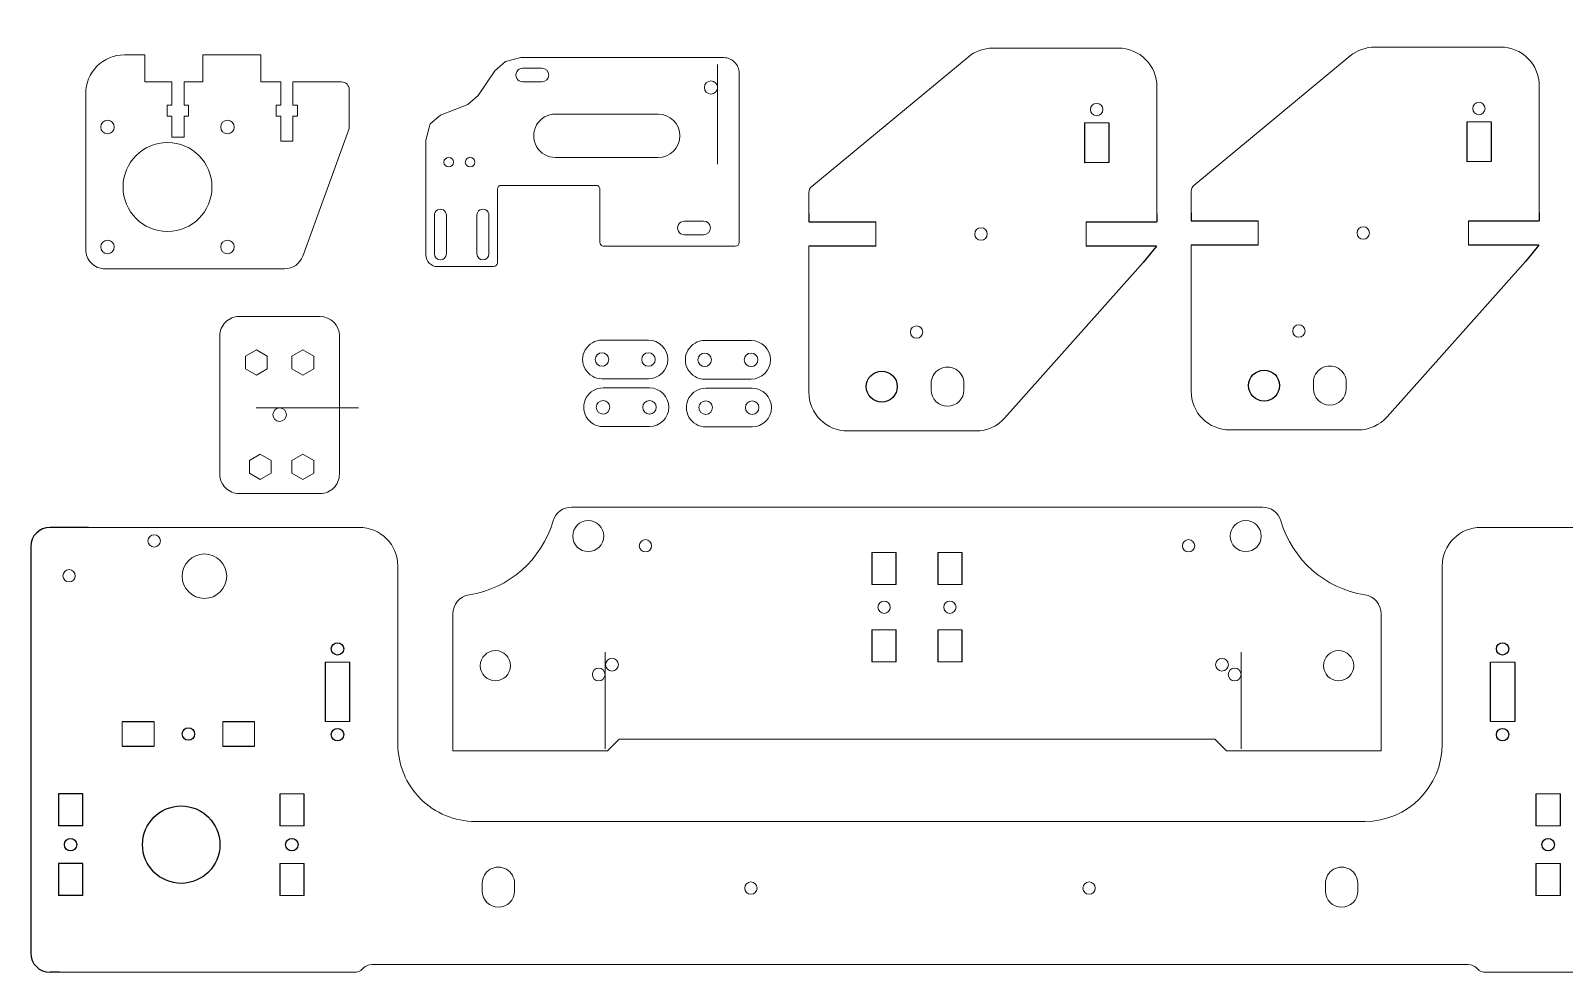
# Model space of a CAD drawing. Header units: millimetres. Extents: x 64 to 672, y 44 to 468.
# Drawn here: x 64.1 to 460.6, y 44.3 to 287.7 of the extents above; entities that cross this region are included whole.
import ezdxf

# ---------------------------------------------------------------- set-up
doc = ezdxf.new("R2010")
doc.units = ezdxf.units.MM
doc.header["$MEASUREMENT"] = 0
doc.layers.add('2nd cuts', color=7, linetype='Continuous')

msp = doc.modelspace()

# ---------------------------------------------------------------- linework, layer by layer
for p, q in [((336.51, 263.83), (336.51, 253.59)), ((342.81, 263.83), (342.81, 253.6)), ((435.34, 264.1), (435.34, 253.86)), ((441.64, 264.1), (441.64, 253.87)), ((435.34, 253.86), (435.49, 253.86)), ((441.64, 253.87), (441.49, 253.86)), ((336.51, 253.59), (336.66, 253.59)), ((342.81, 253.6), (342.66, 253.59)), ((265.26, 240.34), (265.26, 238.25)), ((265.26, 238.25), (282.56, 238.25)), ((336.96, 238.25), (355.26, 238.25)), ((355.26, 240.34), (355.26, 238.25)), ((364.09, 240.61), (364.09, 238.52)), ((364.09, 238.52), (381.39, 238.52)), ((435.79, 238.52), (454.09, 238.52)), ((454.09, 240.61), (454.09, 238.52)), ((282.56, 231.95), (265.26, 231.95)), ((355.14, 231.95), (336.96, 231.95)), ((355.14, 231.95), (351.66, 227.76)), ((381.39, 232.22), (364.09, 232.22)), ((453.97, 232.22), (435.79, 232.22)), ((453.97, 232.22), (450.49, 228.03)), ((281.56, 152.77), (281.56, 144.53)), ((287.86, 144.53), (287.86, 152.77)), ((298.56, 152.77), (298.56, 144.53)), ((304.86, 144.53), (304.86, 152.77)), ((281.56, 132.77), (281.56, 124.53)), ((287.86, 124.53), (287.86, 132.77)), ((298.56, 132.77), (298.56, 124.53)), ((304.86, 124.53), (304.86, 132.77)), ((441.44, 109.13), (441.44, 124.43)), ((447.74, 124.43), (447.74, 109.13)), ((453.24, 90.4), (453.24, 82.16)), ((459.54, 82.16), (459.54, 90.4)), ((453.24, 72.4), (453.24, 64.16)), ((459.54, 64.16), (459.54, 72.4))]:
    msp.add_line(p, q)
for centre, radius in [((284.11, 195.66), 4), ((382.94, 195.93), 4), ((444.59, 127.86), 1.6), ((444.59, 105.71), 1.6), ((456.39, 77.28), 1.6)]:
    msp.add_circle(centre, radius)
at = {"layer": '2nd cuts'}
for p, q in [((78.99, 159.28), (69.07, 159.28)), ((64.07, 154.28), (64.07, 49.28)), ((140.24, 124.43), (140.24, 109.13)), ((146.54, 109.13), (146.54, 124.43)), ((95.96, 109.03), (87.72, 109.03)), ((121.96, 109.03), (113.72, 109.03)), ((87.72, 102.73), (95.96, 102.73)), ((113.72, 102.73), (121.96, 102.73)), ((71.22, 90.4), (71.22, 82.16)), ((77.52, 90.4), (71.22, 90.4)), ((77.52, 82.16), (77.52, 90.4)), ((128.44, 90.4), (128.44, 82.16)), ((134.74, 82.16), (134.74, 90.4)), ((77.52, 82.16), (71.22, 82.16)), ((77.52, 72.4), (71.22, 72.4)), ((71.22, 72.4), (71.22, 64.16)), ((77.52, 64.16), (77.52, 72.4)), ((128.44, 72.4), (128.44, 64.16)), ((134.74, 64.16), (134.74, 72.4)), ((77.52, 64.16), (71.22, 64.16)), ((71.49, 44.28), (69.07, 44.28))]:
    msp.add_line(p, q, dxfattribs=at)
for centre, radius in [((143.39, 127.86), 1.6), ((104.84, 105.88), 1.6), ((143.39, 105.71), 1.6), ((102.98, 77.28), 10), ((74.37, 77.28), 1.6), ((131.59, 77.28), 1.6)]:
    msp.add_circle(centre, radius, dxfattribs=at)
for centre, start, end in [((69.07, 154.28), 90, 180), ((69.07, 49.28), 180, 270)]:
    msp.add_arc(centre, 5, start, end, dxfattribs=at)
at = {"layer": '2nd cuts', "lineweight": 9}
for points, knots in [([(241.65, 272.97), (241.65, 273.91), (240.88, 274.67), (239.95, 274.67), (239.95, 274.67), (239.01, 274.67), (238.25, 273.91), (238.25, 272.97), (238.25, 272.97), (238.25, 272.03), (239.01, 271.27), (239.95, 271.27), (239.95, 271.27), (240.88, 271.27), (241.65, 272.03), (241.65, 272.97), (241.65, 301.13), (241.65, 216.64), (241.65, 272.97)], [0, 0, 0, 0, 0.2, 0.2, 0.2, 0.2, 0.4, 0.4, 0.4, 0.4, 0.6, 0.6, 0.6, 0.6, 1, 1, 1, 1.0001, 1.0001, 1.0001, 1.0001]), ([(355.26, 273.16), (355.26, 275.81), (354.21, 278.35), (352.33, 280.23), (352.33, 280.23), (350.46, 282.1), (347.92, 283.16), (345.26, 283.16)], [0, 0, 0, 0, 0.333333, 0.333333, 0.333333, 0.333333, 1, 1, 1, 1]), ([(454.09, 273.43), (454.09, 276.08), (453.04, 278.62), (451.16, 280.5), (451.16, 280.5), (449.29, 282.37), (446.74, 283.43), (444.09, 283.43)], [0, 0, 0, 0, 0.333333, 0.333333, 0.333333, 0.333333, 1, 1, 1, 1]), ([(88.29, 281.41), (85.63, 281.41), (83.09, 280.36), (81.21, 278.48), (81.21, 278.48), (79.34, 276.6), (78.29, 274.06), (78.29, 271.41)], [0, 0, 0, 0, 0.333333, 0.333333, 0.333333, 0.333333, 1, 1, 1, 1]), ([(191.25, 277.94), (190.62, 277.94), (190.05, 277.61), (189.73, 277.06), (189.73, 277.06), (189.42, 276.52), (189.42, 275.86), (189.73, 275.31), (189.73, 275.31), (190.05, 274.77), (190.62, 274.44), (191.25, 274.44)], [0, 0, 0, 0, 0.25, 0.25, 0.25, 0.25, 0.5, 0.5, 0.5, 0.5, 1, 1, 1, 1]), ([(196.25, 274.44), (197.22, 274.44), (198, 275.22), (198, 276.19), (198, 276.19), (198, 277.16), (197.22, 277.94), (196.25, 277.94)], [0, 0, 0, 0, 0.333333, 0.333333, 0.333333, 0.333333, 1, 1, 1, 1]), ([(247.24, 276.69), (247.24, 277.75), (246.81, 278.77), (246.06, 279.52), (246.06, 279.52), (245.31, 280.27), (244.3, 280.69), (243.24, 280.69)], [0, 0, 0, 0, 0.333333, 0.333333, 0.333333, 0.333333, 1, 1, 1, 1]), ([(146.44, 272.41), (146.44, 272.94), (146.23, 273.45), (145.85, 273.82), (145.85, 273.82), (145.48, 274.2), (144.97, 274.41), (144.44, 274.41)], [0, 0, 0, 0, 0.333333, 0.333333, 0.333333, 0.333333, 1, 1, 1, 1]), ([(199.74, 266.11), (197.74, 266.11), (195.88, 265.04), (194.88, 263.3), (194.88, 263.3), (193.88, 261.57), (193.88, 259.43), (194.88, 257.69), (194.88, 257.69), (195.88, 255.95), (197.74, 254.88), (199.74, 254.88)], [0, 0, 0, 0, 0.25, 0.25, 0.25, 0.25, 0.5, 0.5, 0.5, 0.5, 1, 1, 1, 1]), ([(226.27, 254.88), (229.37, 254.88), (231.89, 257.4), (231.89, 260.5), (231.89, 260.5), (231.89, 263.6), (229.37, 266.11), (226.27, 266.11)], [0, 0, 0, 0, 0.333333, 0.333333, 0.333333, 0.333333, 1, 1, 1, 1]), ([(341.26, 267.28), (341.26, 268.16), (340.55, 268.88), (339.66, 268.88), (339.66, 268.88), (338.78, 268.88), (338.06, 268.16), (338.06, 267.28), (338.06, 267.28), (338.06, 266.4), (338.78, 265.68), (339.66, 265.68), (339.66, 265.68), (340.55, 265.68), (341.26, 266.4), (341.26, 267.28)], [0, 0, 0, 0, 0.2, 0.2, 0.2, 0.2, 0.4, 0.4, 0.4, 0.4, 0.6, 0.6, 0.6, 0.6, 1, 1, 1, 1]), ([(440.09, 267.55), (440.09, 268.44), (439.37, 269.15), (438.49, 269.15), (438.49, 269.15), (437.61, 269.15), (436.89, 268.44), (436.89, 267.55), (436.89, 267.55), (436.89, 266.67), (437.61, 265.95), (438.49, 265.95), (438.49, 265.95), (439.37, 265.95), (440.09, 266.67), (440.09, 267.55)], [0, 0, 0, 0, 0.2, 0.2, 0.2, 0.2, 0.4, 0.4, 0.4, 0.4, 0.6, 0.6, 0.6, 0.6, 1, 1, 1, 1]), ([(83.94, 264.51), (82.97, 264.51), (82.19, 263.73), (82.19, 262.76), (82.19, 262.76), (82.19, 261.79), (82.97, 261.01), (83.94, 261.01), (83.94, 261.01), (84.9, 261.01), (85.69, 261.79), (85.69, 262.76), (85.69, 262.76), (85.69, 263.73), (84.9, 264.51), (83.94, 264.51)], [0, 0, 0, 0, 0.2, 0.2, 0.2, 0.2, 0.4, 0.4, 0.4, 0.4, 0.6, 0.6, 0.6, 0.6, 1, 1, 1, 1]), ([(114.94, 264.51), (113.97, 264.51), (113.19, 263.73), (113.19, 262.76), (113.19, 262.76), (113.19, 261.79), (113.97, 261.01), (114.94, 261.01), (114.94, 261.01), (115.9, 261.01), (116.69, 261.79), (116.69, 262.76), (116.69, 262.76), (116.69, 263.73), (115.9, 264.51), (114.94, 264.51)], [0, 0, 0, 0, 0.2, 0.2, 0.2, 0.2, 0.4, 0.4, 0.4, 0.4, 0.6, 0.6, 0.6, 0.6, 1, 1, 1, 1]), ([(99.44, 258.76), (93.08, 258.76), (87.94, 253.61), (87.94, 247.26), (87.94, 247.26), (87.94, 240.91), (93.08, 235.76), (99.44, 235.76), (99.44, 235.76), (105.79, 235.76), (110.94, 240.91), (110.94, 247.26), (110.94, 247.26), (110.94, 253.61), (105.79, 258.76), (99.44, 258.76)], [0, 0, 0, 0, 0.2, 0.2, 0.2, 0.2, 0.4, 0.4, 0.4, 0.4, 0.6, 0.6, 0.6, 0.6, 1, 1, 1, 1]), ([(173.41, 253.69), (173.41, 254.38), (172.85, 254.94), (172.16, 254.94), (172.16, 254.94), (171.47, 254.94), (170.91, 254.38), (170.91, 253.69), (170.91, 253.69), (170.91, 253), (171.47, 252.44), (172.16, 252.44), (172.16, 252.44), (172.85, 252.44), (173.41, 253), (173.41, 253.69)], [0, 0, 0, 0, 0.2, 0.2, 0.2, 0.2, 0.4, 0.4, 0.4, 0.4, 0.6, 0.6, 0.6, 0.6, 1, 1, 1, 1]), ([(178.94, 253.69), (178.94, 254.38), (178.38, 254.94), (177.69, 254.94), (177.69, 254.94), (177, 254.94), (176.44, 254.38), (176.44, 253.69), (176.44, 253.69), (176.44, 253), (177, 252.44), (177.69, 252.44), (177.69, 252.44), (178.38, 252.44), (178.94, 253), (178.94, 253.69)], [0, 0, 0, 0, 0.2, 0.2, 0.2, 0.2, 0.4, 0.4, 0.4, 0.4, 0.6, 0.6, 0.6, 0.6, 1, 1, 1, 1]), ([(185.74, 247.69), (185.47, 247.69), (185.22, 247.58), (185.03, 247.4), (185.03, 247.4), (184.84, 247.21), (184.74, 246.95), (184.74, 246.69)], [0, 0, 0, 0, 0.333333, 0.333333, 0.333333, 0.333333, 1, 1, 1, 1]), ([(211.24, 246.69), (211.24, 246.95), (211.13, 247.21), (210.94, 247.4), (210.94, 247.4), (210.75, 247.58), (210.5, 247.69), (210.24, 247.69)], [0, 0, 0, 0, 0.333333, 0.333333, 0.333333, 0.333333, 1, 1, 1, 1]), ([(171.54, 239.98), (171.54, 240.53), (171.24, 241.04), (170.76, 241.32), (170.76, 241.32), (170.28, 241.6), (169.69, 241.6), (169.21, 241.32), (169.21, 241.32), (168.73, 241.04), (168.44, 240.53), (168.44, 239.98)], [0, 0, 0, 0, 0.25, 0.25, 0.25, 0.25, 0.5, 0.5, 0.5, 0.5, 1, 1, 1, 1]), ([(182.54, 239.98), (182.54, 240.53), (182.24, 241.04), (181.76, 241.32), (181.76, 241.32), (181.28, 241.6), (180.69, 241.6), (180.21, 241.32), (180.21, 241.32), (179.73, 241.04), (179.44, 240.53), (179.44, 239.98)], [0, 0, 0, 0, 0.25, 0.25, 0.25, 0.25, 0.5, 0.5, 0.5, 0.5, 1, 1, 1, 1]), ([(233.04, 238.44), (232.41, 238.44), (231.83, 238.11), (231.52, 237.56), (231.52, 237.56), (231.21, 237.02), (231.21, 236.36), (231.52, 235.81), (231.52, 235.81), (231.83, 235.27), (232.41, 234.94), (233.04, 234.94)], [0, 0, 0, 0, 0.25, 0.25, 0.25, 0.25, 0.5, 0.5, 0.5, 0.5, 1, 1, 1, 1]), ([(238.04, 234.94), (239, 234.94), (239.79, 235.72), (239.79, 236.69), (239.79, 236.69), (239.79, 237.66), (239, 238.44), (238.04, 238.44)], [0, 0, 0, 0, 0.333333, 0.333333, 0.333333, 0.333333, 1, 1, 1, 1]), ([(311.36, 235.11), (311.36, 235.99), (310.65, 236.71), (309.76, 236.71), (309.76, 236.71), (308.88, 236.71), (308.16, 235.99), (308.16, 235.11), (308.16, 235.11), (308.16, 234.22), (308.88, 233.51), (309.76, 233.51), (309.76, 233.51), (310.65, 233.51), (311.36, 234.22), (311.36, 235.11)], [0, 0, 0, 0, 0.2, 0.2, 0.2, 0.2, 0.4, 0.4, 0.4, 0.4, 0.6, 0.6, 0.6, 0.6, 1, 1, 1, 1]), ([(410.19, 235.38), (410.19, 236.26), (409.47, 236.98), (408.59, 236.98), (408.59, 236.98), (407.71, 236.98), (406.99, 236.26), (406.99, 235.38), (406.99, 235.38), (406.99, 234.49), (407.71, 233.78), (408.59, 233.78), (408.59, 233.78), (409.47, 233.78), (410.19, 234.49), (410.19, 235.38)], [0, 0, 0, 0, 0.2, 0.2, 0.2, 0.2, 0.4, 0.4, 0.4, 0.4, 0.6, 0.6, 0.6, 0.6, 1, 1, 1, 1]), ([(78.29, 231.11), (78.29, 229.78), (78.81, 228.51), (79.75, 227.57), (79.75, 227.57), (80.69, 226.64), (81.96, 226.11), (83.29, 226.11)], [0, 0, 0, 0, 0.333333, 0.333333, 0.333333, 0.333333, 1, 1, 1, 1]), ([(83.94, 233.51), (82.97, 233.51), (82.19, 232.73), (82.19, 231.76), (82.19, 231.76), (82.19, 230.79), (82.97, 230.01), (83.94, 230.01), (83.94, 230.01), (84.9, 230.01), (85.69, 230.79), (85.69, 231.76), (85.69, 231.76), (85.69, 232.73), (84.9, 233.51), (83.94, 233.51)], [0, 0, 0, 0, 0.2, 0.2, 0.2, 0.2, 0.4, 0.4, 0.4, 0.4, 0.6, 0.6, 0.6, 0.6, 1, 1, 1, 1]), ([(114.94, 233.51), (113.97, 233.51), (113.19, 232.73), (113.19, 231.76), (113.19, 231.76), (113.19, 230.79), (113.97, 230.01), (114.94, 230.01), (114.94, 230.01), (115.9, 230.01), (116.69, 230.79), (116.69, 231.76), (116.69, 231.76), (116.69, 232.73), (115.9, 233.51), (114.94, 233.51)], [0, 0, 0, 0, 0.2, 0.2, 0.2, 0.2, 0.4, 0.4, 0.4, 0.4, 0.6, 0.6, 0.6, 0.6, 1, 1, 1, 1]), ([(168.44, 229.98), (168.44, 229.12), (169.13, 228.43), (169.99, 228.43), (169.99, 228.43), (170.84, 228.43), (171.54, 229.12), (171.54, 229.98)], [0, 0, 0, 0, 0.333333, 0.333333, 0.333333, 0.333333, 1, 1, 1, 1]), ([(179.44, 229.98), (179.44, 229.12), (180.13, 228.43), (180.99, 228.43), (180.99, 228.43), (181.84, 228.43), (182.54, 229.12), (182.54, 229.98)], [0, 0, 0, 0, 0.333333, 0.333333, 0.333333, 0.333333, 1, 1, 1, 1]), ([(211.24, 232.94), (211.24, 232.67), (211.34, 232.42), (211.53, 232.23), (211.53, 232.23), (211.72, 232.04), (211.97, 231.94), (212.24, 231.94)], [0, 0, 0, 0, 0.333333, 0.333333, 0.333333, 0.333333, 1, 1, 1, 1]), ([(166.24, 229.69), (166.24, 228.89), (166.55, 228.13), (167.11, 227.57), (167.11, 227.57), (167.68, 227), (168.44, 226.69), (169.24, 226.69)], [0, 0, 0, 0, 0.333333, 0.333333, 0.333333, 0.333333, 1, 1, 1, 1]), ([(117.96, 213.79), (116.63, 213.79), (115.36, 213.26), (114.42, 212.32), (114.42, 212.32), (113.48, 211.39), (112.96, 210.12), (112.96, 208.79)], [0, 0, 0, 0, 0.333333, 0.333333, 0.333333, 0.333333, 1, 1, 1, 1]), ([(294.71, 209.77), (294.71, 210.66), (294, 211.37), (293.11, 211.37), (293.11, 211.37), (292.23, 211.37), (291.51, 210.66), (291.51, 209.77), (291.51, 209.77), (291.51, 208.89), (292.23, 208.17), (293.11, 208.17), (293.11, 208.17), (294, 208.17), (294.71, 208.89), (294.71, 209.77)], [0, 0, 0, 0, 0.2, 0.2, 0.2, 0.2, 0.4, 0.4, 0.4, 0.4, 0.6, 0.6, 0.6, 0.6, 1, 1, 1, 1]), ([(393.54, 210.04), (393.54, 210.93), (392.82, 211.64), (391.94, 211.64), (391.94, 211.64), (391.06, 211.64), (390.34, 210.93), (390.34, 210.04), (390.34, 210.04), (390.34, 209.16), (391.06, 208.44), (391.94, 208.44), (391.94, 208.44), (392.82, 208.44), (393.54, 209.16), (393.54, 210.04)], [0, 0, 0, 0, 0.2, 0.2, 0.2, 0.2, 0.4, 0.4, 0.4, 0.4, 0.6, 0.6, 0.6, 0.6, 1, 1, 1, 1]), ([(211.78, 207.68), (209.99, 207.68), (208.34, 206.73), (207.45, 205.18), (207.45, 205.18), (206.55, 203.63), (206.55, 201.73), (207.45, 200.18), (207.45, 200.18), (208.34, 198.63), (209.99, 197.68), (211.78, 197.68)], [0, 0, 0, 0, 0.25, 0.25, 0.25, 0.25, 0.5, 0.5, 0.5, 0.5, 1, 1, 1, 1]), ([(223.78, 197.68), (226.54, 197.68), (228.78, 199.92), (228.78, 202.68), (228.78, 202.68), (228.78, 205.44), (226.54, 207.68), (223.78, 207.68)], [0, 0, 0, 0, 0.333333, 0.333333, 0.333333, 0.333333, 1, 1, 1, 1]), ([(238.32, 207.59), (236.54, 207.59), (234.89, 206.64), (233.99, 205.09), (233.99, 205.09), (233.1, 203.55), (233.1, 201.64), (233.99, 200.09), (233.99, 200.09), (234.89, 198.55), (236.54, 197.59), (238.32, 197.59)], [0, 0, 0, 0, 0.25, 0.25, 0.25, 0.25, 0.5, 0.5, 0.5, 0.5, 1, 1, 1, 1]), ([(250.32, 197.59), (253.09, 197.59), (255.32, 199.83), (255.32, 202.59), (255.32, 202.59), (255.32, 205.35), (253.09, 207.59), (250.32, 207.59)], [0, 0, 0, 0, 0.333333, 0.333333, 0.333333, 0.333333, 1, 1, 1, 1]), ([(213.53, 202.68), (213.53, 203.65), (212.74, 204.43), (211.78, 204.43), (211.78, 204.43), (210.81, 204.43), (210.03, 203.65), (210.03, 202.68), (210.03, 202.68), (210.03, 201.72), (210.81, 200.93), (211.78, 200.93), (211.78, 200.93), (212.74, 200.93), (213.53, 201.72), (213.53, 202.68)], [0, 0, 0, 0, 0.2, 0.2, 0.2, 0.2, 0.4, 0.4, 0.4, 0.4, 0.6, 0.6, 0.6, 0.6, 1, 1, 1, 1]), ([(225.53, 202.68), (225.53, 203.65), (224.74, 204.43), (223.78, 204.43), (223.78, 204.43), (222.81, 204.43), (222.03, 203.65), (222.03, 202.68), (222.03, 202.68), (222.03, 201.72), (222.81, 200.93), (223.78, 200.93), (223.78, 200.93), (224.74, 200.93), (225.53, 201.72), (225.53, 202.68)], [0, 0, 0, 0, 0.2, 0.2, 0.2, 0.2, 0.4, 0.4, 0.4, 0.4, 0.6, 0.6, 0.6, 0.6, 1, 1, 1, 1]), ([(240.07, 202.59), (240.07, 203.56), (239.29, 204.34), (238.32, 204.34), (238.32, 204.34), (237.36, 204.34), (236.57, 203.56), (236.57, 202.59), (236.57, 202.59), (236.57, 201.63), (237.36, 200.84), (238.32, 200.84), (238.32, 200.84), (239.29, 200.84), (240.07, 201.63), (240.07, 202.59)], [0, 0, 0, 0, 0.2, 0.2, 0.2, 0.2, 0.4, 0.4, 0.4, 0.4, 0.6, 0.6, 0.6, 0.6, 1, 1, 1, 1]), ([(252.07, 202.59), (252.07, 203.56), (251.29, 204.34), (250.32, 204.34), (250.32, 204.34), (249.36, 204.34), (248.57, 203.56), (248.57, 202.59), (248.57, 202.59), (248.57, 201.63), (249.36, 200.84), (250.32, 200.84), (250.32, 200.84), (251.29, 200.84), (252.07, 201.63), (252.07, 202.59)], [0, 0, 0, 0, 0.2, 0.2, 0.2, 0.2, 0.4, 0.4, 0.4, 0.4, 0.6, 0.6, 0.6, 0.6, 1, 1, 1, 1]), ([(305.36, 196.46), (305.36, 197.97), (304.55, 199.38), (303.24, 200.14), (303.24, 200.14), (301.92, 200.9), (300.3, 200.9), (298.99, 200.14), (298.99, 200.14), (297.67, 199.38), (296.86, 197.97), (296.86, 196.46)], [0, 0, 0, 0, 0.25, 0.25, 0.25, 0.25, 0.5, 0.5, 0.5, 0.5, 1, 1, 1, 1]), ([(404.19, 196.73), (404.19, 198.25), (403.38, 199.65), (402.07, 200.41), (402.07, 200.41), (400.75, 201.17), (399.13, 201.17), (397.82, 200.41), (397.82, 200.41), (396.5, 199.65), (395.69, 198.25), (395.69, 196.73)], [0, 0, 0, 0, 0.25, 0.25, 0.25, 0.25, 0.5, 0.5, 0.5, 0.5, 1, 1, 1, 1]), ([(212.04, 195.33), (210.26, 195.33), (208.61, 194.38), (207.71, 192.83), (207.71, 192.83), (206.82, 191.29), (206.82, 189.38), (207.71, 187.83), (207.71, 187.83), (208.61, 186.29), (210.26, 185.33), (212.04, 185.33)], [0, 0, 0, 0, 0.25, 0.25, 0.25, 0.25, 0.5, 0.5, 0.5, 0.5, 1, 1, 1, 1]), ([(224.04, 185.33), (226.8, 185.33), (229.04, 187.57), (229.04, 190.33), (229.04, 190.33), (229.04, 193.1), (226.8, 195.33), (224.04, 195.33)], [0, 0, 0, 0, 0.333333, 0.333333, 0.333333, 0.333333, 1, 1, 1, 1]), ([(238.59, 195.25), (236.8, 195.25), (235.15, 194.29), (234.26, 192.75), (234.26, 192.75), (233.37, 191.2), (233.37, 189.29), (234.26, 187.75), (234.26, 187.75), (235.15, 186.2), (236.8, 185.25), (238.59, 185.25)], [0, 0, 0, 0, 0.25, 0.25, 0.25, 0.25, 0.5, 0.5, 0.5, 0.5, 1, 1, 1, 1]), ([(250.59, 185.25), (253.35, 185.25), (255.59, 187.48), (255.59, 190.25), (255.59, 190.25), (255.59, 193.01), (253.35, 195.25), (250.59, 195.25)], [0, 0, 0, 0, 0.333333, 0.333333, 0.333333, 0.333333, 1, 1, 1, 1]), ([(296.86, 194.86), (296.86, 192.51), (298.77, 190.61), (301.11, 190.61), (301.11, 190.61), (303.46, 190.61), (305.36, 192.51), (305.36, 194.86)], [0, 0, 0, 0, 0.333333, 0.333333, 0.333333, 0.333333, 1, 1, 1, 1]), ([(364.09, 194.48), (364.09, 191.82), (365.14, 189.28), (367.02, 187.41), (367.02, 187.41), (368.9, 185.53), (371.44, 184.48), (374.09, 184.48)], [0, 0, 0, 0, 0.333333, 0.333333, 0.333333, 0.333333, 1, 1, 1, 1]), ([(395.69, 195.13), (395.69, 192.78), (397.59, 190.88), (399.94, 190.88), (399.94, 190.88), (402.29, 190.88), (404.19, 192.78), (404.19, 195.13)], [0, 0, 0, 0, 0.333333, 0.333333, 0.333333, 0.333333, 1, 1, 1, 1]), ([(213.79, 190.33), (213.79, 191.3), (213.01, 192.08), (212.04, 192.08), (212.04, 192.08), (211.08, 192.08), (210.29, 191.3), (210.29, 190.33), (210.29, 190.33), (210.29, 189.37), (211.08, 188.58), (212.04, 188.58), (212.04, 188.58), (213.01, 188.58), (213.79, 189.37), (213.79, 190.33)], [0, 0, 0, 0, 0.2, 0.2, 0.2, 0.2, 0.4, 0.4, 0.4, 0.4, 0.6, 0.6, 0.6, 0.6, 1, 1, 1, 1]), ([(225.79, 190.33), (225.79, 191.3), (225.01, 192.08), (224.04, 192.08), (224.04, 192.08), (223.08, 192.08), (222.29, 191.3), (222.29, 190.33), (222.29, 190.33), (222.29, 189.37), (223.08, 188.58), (224.04, 188.58), (224.04, 188.58), (225.01, 188.58), (225.79, 189.37), (225.79, 190.33)], [0, 0, 0, 0, 0.2, 0.2, 0.2, 0.2, 0.4, 0.4, 0.4, 0.4, 0.6, 0.6, 0.6, 0.6, 1, 1, 1, 1]), ([(240.34, 190.25), (240.34, 191.21), (239.56, 192), (238.59, 192), (238.59, 192), (237.62, 192), (236.84, 191.21), (236.84, 190.25), (236.84, 190.25), (236.84, 189.28), (237.62, 188.5), (238.59, 188.5), (238.59, 188.5), (239.56, 188.5), (240.34, 189.28), (240.34, 190.25)], [0, 0, 0, 0, 0.2, 0.2, 0.2, 0.2, 0.4, 0.4, 0.4, 0.4, 0.6, 0.6, 0.6, 0.6, 1, 1, 1, 1]), ([(252.34, 190.25), (252.34, 191.21), (251.56, 192), (250.59, 192), (250.59, 192), (249.62, 192), (248.84, 191.21), (248.84, 190.25), (248.84, 190.25), (248.84, 189.28), (249.62, 188.5), (250.59, 188.5), (250.59, 188.5), (251.56, 188.5), (252.34, 189.28), (252.34, 190.25)], [0, 0, 0, 0, 0.2, 0.2, 0.2, 0.2, 0.4, 0.4, 0.4, 0.4, 0.6, 0.6, 0.6, 0.6, 1, 1, 1, 1]), ([(265.26, 194.21), (265.26, 191.55), (266.32, 189.01), (268.19, 187.13), (268.19, 187.13), (270.07, 185.26), (272.61, 184.21), (275.26, 184.21)], [0, 0, 0, 0, 0.333333, 0.333333, 0.333333, 0.333333, 1, 1, 1, 1]), ([(128.42, 190.16), (127.46, 190.16), (126.67, 189.37), (126.67, 188.41), (126.67, 188.41), (126.67, 187.44), (127.46, 186.66), (128.42, 186.66), (128.42, 186.66), (129.39, 186.66), (130.17, 187.44), (130.17, 188.41), (130.17, 188.41), (130.17, 189.37), (129.39, 190.16), (128.42, 190.16), (99.43, 190.16), (186.41, 190.16), (128.42, 190.16)], [0, 0, 0, 0, 0.2, 0.2, 0.2, 0.2, 0.4, 0.4, 0.4, 0.4, 0.6, 0.6, 0.6, 0.6, 1, 1, 1, 1.0001, 1.0001, 1.0001, 1.0001]), ([(112.96, 173.02), (112.96, 171.7), (113.48, 170.42), (114.42, 169.49), (114.42, 169.49), (115.36, 168.55), (116.63, 168.02), (117.96, 168.02)], [0, 0, 0, 0, 0.333333, 0.333333, 0.333333, 0.333333, 1, 1, 1, 1]), ([(138.89, 168.02), (140.22, 168.02), (141.49, 168.55), (142.43, 169.49), (142.43, 169.49), (143.36, 170.42), (143.89, 171.7), (143.89, 173.02)], [0, 0, 0, 0, 0.333333, 0.333333, 0.333333, 0.333333, 1, 1, 1, 1]), ([(158.99, 149.28), (158.99, 151.93), (157.94, 154.48), (156.06, 156.35), (156.06, 156.35), (154.19, 158.23), (151.64, 159.28), (148.99, 159.28)], [0, 0, 0, 0, 0.333333, 0.333333, 0.333333, 0.333333, 1, 1, 1, 1]), ([(212.21, 157.03), (212.21, 159.24), (210.42, 161.03), (208.21, 161.03), (208.21, 161.03), (206, 161.03), (204.21, 159.24), (204.21, 157.03), (204.21, 157.03), (204.21, 154.82), (206, 153.03), (208.21, 153.03), (208.21, 153.03), (210.42, 153.03), (212.21, 154.82), (212.21, 157.03)], [0, 0, 0, 0, 0.2, 0.2, 0.2, 0.2, 0.4, 0.4, 0.4, 0.4, 0.6, 0.6, 0.6, 0.6, 1, 1, 1, 1]), ([(382.21, 157.03), (382.21, 159.24), (380.42, 161.03), (378.21, 161.03), (378.21, 161.03), (376, 161.03), (374.21, 159.24), (374.21, 157.03), (374.21, 157.03), (374.21, 154.82), (376, 153.03), (378.21, 153.03), (378.21, 153.03), (380.42, 153.03), (382.21, 154.82), (382.21, 157.03)], [0, 0, 0, 0, 0.2, 0.2, 0.2, 0.2, 0.4, 0.4, 0.4, 0.4, 0.6, 0.6, 0.6, 0.6, 1, 1, 1, 1]), ([(438.99, 159.28), (436.34, 159.28), (433.79, 158.23), (431.92, 156.35), (431.92, 156.35), (430.04, 154.48), (428.99, 151.93), (428.99, 149.28)], [0, 0, 0, 0, 0.333333, 0.333333, 0.333333, 0.333333, 1, 1, 1, 1]), ([(97.59, 155.78), (97.59, 156.66), (96.87, 157.38), (95.99, 157.38), (95.99, 157.38), (95.11, 157.38), (94.39, 156.66), (94.39, 155.78), (94.39, 155.78), (94.39, 154.9), (95.11, 154.18), (95.99, 154.18), (95.99, 154.18), (96.87, 154.18), (97.59, 154.9), (97.59, 155.78)], [0, 0, 0, 0, 0.2, 0.2, 0.2, 0.2, 0.4, 0.4, 0.4, 0.4, 0.6, 0.6, 0.6, 0.6, 1, 1, 1, 1]), ([(224.6, 154.53), (224.6, 155.41), (223.88, 156.13), (223, 156.13), (223, 156.13), (222.12, 156.13), (221.4, 155.41), (221.4, 154.53), (221.4, 154.53), (221.4, 153.65), (222.12, 152.93), (223, 152.93), (223, 152.93), (223.88, 152.93), (224.6, 153.65), (224.6, 154.53)], [0, 0, 0, 0, 0.2, 0.2, 0.2, 0.2, 0.4, 0.4, 0.4, 0.4, 0.6, 0.6, 0.6, 0.6, 1, 1, 1, 1]), ([(365.02, 154.53), (365.02, 155.41), (364.3, 156.13), (363.42, 156.13), (363.42, 156.13), (362.54, 156.13), (361.82, 155.41), (361.82, 154.53), (361.82, 154.53), (361.82, 153.65), (362.54, 152.93), (363.42, 152.93), (363.42, 152.93), (364.3, 152.93), (365.02, 153.65), (365.02, 154.53)], [0, 0, 0, 0, 0.2, 0.2, 0.2, 0.2, 0.4, 0.4, 0.4, 0.4, 0.6, 0.6, 0.6, 0.6, 1, 1, 1, 1]), ([(114.74, 146.67), (114.74, 149.84), (112.17, 152.42), (108.99, 152.42), (108.99, 152.42), (105.81, 152.42), (103.24, 149.84), (103.24, 146.67), (103.24, 146.67), (103.24, 143.49), (105.81, 140.92), (108.99, 140.92), (108.99, 140.92), (112.17, 140.92), (114.74, 143.49), (114.74, 146.67)], [0, 0, 0, 0, 0.2, 0.2, 0.2, 0.2, 0.4, 0.4, 0.4, 0.4, 0.6, 0.6, 0.6, 0.6, 1, 1, 1, 1]), ([(75.59, 146.78), (75.59, 147.66), (74.87, 148.38), (73.99, 148.38), (73.99, 148.38), (73.11, 148.38), (72.39, 147.66), (72.39, 146.78), (72.39, 146.78), (72.39, 145.9), (73.11, 145.18), (73.99, 145.18), (73.99, 145.18), (74.87, 145.18), (75.59, 145.9), (75.59, 146.78)], [0, 0, 0, 0, 0.2, 0.2, 0.2, 0.2, 0.4, 0.4, 0.4, 0.4, 0.6, 0.6, 0.6, 0.6, 1, 1, 1, 1]), ([(212.59, 121.26), (212.59, 122.17), (211.85, 122.91), (210.94, 122.91), (210.94, 122.91), (210.03, 122.91), (209.29, 122.17), (209.29, 121.26), (209.29, 121.26), (209.29, 120.35), (210.03, 119.61), (210.94, 119.61), (210.94, 119.61), (211.85, 119.61), (212.59, 120.35), (212.59, 121.26), (212.59, 148.59), (212.59, 66.59), (212.59, 121.26)], [0, 0, 0, 0, 0.2, 0.2, 0.2, 0.2, 0.4, 0.4, 0.4, 0.4, 0.6, 0.6, 0.6, 0.6, 1, 1, 1, 1.0001, 1.0001, 1.0001, 1.0001]), ([(376.99, 121.26), (376.99, 122.17), (376.25, 122.91), (375.34, 122.91), (375.34, 122.91), (374.43, 122.91), (373.69, 122.17), (373.69, 121.26), (373.69, 121.26), (373.69, 120.35), (374.43, 119.61), (375.34, 119.61), (375.34, 119.61), (376.25, 119.61), (376.99, 120.35), (376.99, 121.26), (376.99, 148.59), (376.99, 66.59), (376.99, 121.26)], [0, 0, 0, 0, 0.2, 0.2, 0.2, 0.2, 0.4, 0.4, 0.4, 0.4, 0.6, 0.6, 0.6, 0.6, 1, 1, 1, 1.0001, 1.0001, 1.0001, 1.0001]), ([(286.31, 138.65), (286.31, 139.53), (285.59, 140.25), (284.71, 140.25), (284.71, 140.25), (283.83, 140.25), (283.11, 139.53), (283.11, 138.65), (283.11, 138.65), (283.11, 137.77), (283.83, 137.05), (284.71, 137.05), (284.71, 137.05), (285.59, 137.05), (286.31, 137.77), (286.31, 138.65)], [0, 0, 0, 0, 0.2, 0.2, 0.2, 0.2, 0.4, 0.4, 0.4, 0.4, 0.6, 0.6, 0.6, 0.6, 1, 1, 1, 1]), ([(303.31, 138.65), (303.31, 139.53), (302.59, 140.25), (301.71, 140.25), (301.71, 140.25), (300.83, 140.25), (300.11, 139.53), (300.11, 138.65), (300.11, 138.65), (300.11, 137.77), (300.83, 137.05), (301.71, 137.05), (301.71, 137.05), (302.59, 137.05), (303.31, 137.77), (303.31, 138.65)], [0, 0, 0, 0, 0.2, 0.2, 0.2, 0.2, 0.4, 0.4, 0.4, 0.4, 0.6, 0.6, 0.6, 0.6, 1, 1, 1, 1]), ([(188.11, 123.53), (188.11, 125.69), (186.36, 127.43), (184.21, 127.43), (184.21, 127.43), (182.06, 127.43), (180.31, 125.69), (180.31, 123.53), (180.31, 123.53), (180.31, 121.38), (182.06, 119.63), (184.21, 119.63), (184.21, 119.63), (186.36, 119.63), (188.11, 121.38), (188.11, 123.53)], [0, 0, 0, 0, 0.2, 0.2, 0.2, 0.2, 0.4, 0.4, 0.4, 0.4, 0.6, 0.6, 0.6, 0.6, 1, 1, 1, 1]), ([(406.11, 123.53), (406.11, 125.69), (404.36, 127.43), (402.21, 127.43), (402.21, 127.43), (400.06, 127.43), (398.31, 125.69), (398.31, 123.53), (398.31, 123.53), (398.31, 121.38), (400.06, 119.63), (402.21, 119.63), (402.21, 119.63), (404.36, 119.63), (406.11, 121.38), (406.11, 123.53)], [0, 0, 0, 0, 0.2, 0.2, 0.2, 0.2, 0.4, 0.4, 0.4, 0.4, 0.6, 0.6, 0.6, 0.6, 1, 1, 1, 1]), ([(216.01, 123.78), (216.01, 124.69), (215.27, 125.43), (214.36, 125.43), (214.36, 125.43), (213.45, 125.43), (212.71, 124.69), (212.71, 123.78), (212.71, 123.78), (212.71, 122.87), (213.45, 122.13), (214.36, 122.13), (214.36, 122.13), (215.27, 122.13), (216.01, 122.87), (216.01, 123.78)], [0, 0, 0, 0, 0.2, 0.2, 0.2, 0.2, 0.4, 0.4, 0.4, 0.4, 0.6, 0.6, 0.6, 0.6, 1, 1, 1, 1]), ([(373.71, 123.78), (373.71, 124.69), (372.97, 125.43), (372.06, 125.43), (372.06, 125.43), (371.15, 125.43), (370.41, 124.69), (370.41, 123.78), (370.41, 123.78), (370.41, 122.87), (371.15, 122.13), (372.06, 122.13), (372.06, 122.13), (372.97, 122.13), (373.71, 122.87), (373.71, 123.78)], [0, 0, 0, 0, 0.2, 0.2, 0.2, 0.2, 0.4, 0.4, 0.4, 0.4, 0.6, 0.6, 0.6, 0.6, 1, 1, 1, 1]), ([(158.99, 103.28), (158.99, 97.98), (161.1, 92.89), (164.85, 89.14), (164.85, 89.14), (168.6, 85.39), (173.69, 83.28), (178.99, 83.28)], [0, 0, 0, 0, 0.333333, 0.333333, 0.333333, 0.333333, 1, 1, 1, 1]), ([(189.17, 67.28), (189.17, 68.77), (188.37, 70.15), (187.08, 70.9), (187.08, 70.9), (185.79, 71.64), (184.19, 71.64), (182.9, 70.9), (182.9, 70.9), (181.61, 70.15), (180.82, 68.77), (180.82, 67.28)], [0, 0, 0, 0, 0.25, 0.25, 0.25, 0.25, 0.5, 0.5, 0.5, 0.5, 1, 1, 1, 1]), ([(407.17, 67.28), (407.17, 68.77), (406.37, 70.15), (405.08, 70.9), (405.08, 70.9), (403.79, 71.64), (402.19, 71.64), (400.9, 70.9), (400.9, 70.9), (399.61, 70.15), (398.82, 68.77), (398.82, 67.28)], [0, 0, 0, 0, 0.25, 0.25, 0.25, 0.25, 0.5, 0.5, 0.5, 0.5, 1, 1, 1, 1]), ([(251.88, 66.06), (251.88, 66.94), (251.17, 67.66), (250.28, 67.66), (250.28, 67.66), (249.4, 67.66), (248.68, 66.94), (248.68, 66.06), (248.68, 66.06), (248.68, 65.17), (249.4, 64.46), (250.28, 64.46), (250.28, 64.46), (251.17, 64.46), (251.88, 65.17), (251.88, 66.06)], [0, 0, 0, 0, 0.2, 0.2, 0.2, 0.2, 0.4, 0.4, 0.4, 0.4, 0.6, 0.6, 0.6, 0.6, 1, 1, 1, 1]), ([(339.3, 66.06), (339.3, 66.94), (338.58, 67.66), (337.7, 67.66), (337.7, 67.66), (336.81, 67.66), (336.1, 66.94), (336.1, 66.06), (336.1, 66.06), (336.1, 65.17), (336.81, 64.46), (337.7, 64.46), (337.7, 64.46), (338.58, 64.46), (339.3, 65.17), (339.3, 66.06)], [0, 0, 0, 0, 0.2, 0.2, 0.2, 0.2, 0.4, 0.4, 0.4, 0.4, 0.6, 0.6, 0.6, 0.6, 1, 1, 1, 1]), ([(180.82, 65.28), (180.82, 62.97), (182.68, 61.11), (184.99, 61.11), (184.99, 61.11), (187.3, 61.11), (189.17, 62.97), (189.17, 65.28)], [0, 0, 0, 0, 0.333333, 0.333333, 0.333333, 0.333333, 1, 1, 1, 1]), ([(398.82, 65.28), (398.82, 62.97), (400.68, 61.11), (402.99, 61.11), (402.99, 61.11), (405.3, 61.11), (407.17, 62.97), (407.17, 65.28)], [0, 0, 0, 0, 0.333333, 0.333333, 0.333333, 0.333333, 1, 1, 1, 1])]:
    msp.add_open_spline(points, degree=3, knots=knots, dxfattribs=at)
for points in [[(312.78, 283.16), (310.46, 283.16), (308.2, 282.34), (306.41, 280.86)], [(312.78, 283.16), (312.78, 283.16), (345.26, 283.16), (345.26, 283.16)], [(411.61, 283.43), (409.28, 283.43), (407.03, 282.61), (405.23, 281.13)], [(411.61, 283.43), (411.61, 283.43), (444.09, 283.43), (444.09, 283.43)], [(93.56, 281.41), (93.56, 281.41), (88.29, 281.41), (88.29, 281.41)], [(93.56, 274.41), (93.56, 274.41), (93.56, 281.41), (93.56, 281.41)], [(108.56, 281.41), (108.56, 281.41), (108.56, 274.41), (108.56, 274.41)], [(123.56, 281.41), (123.56, 281.41), (108.56, 281.41), (108.56, 281.41)], [(123.56, 274.41), (123.56, 274.41), (123.56, 281.41), (123.56, 281.41)], [(186.81, 279.71), (186.81, 279.71), (184.07, 277.25), (184.07, 277.25)], [(190.75, 280.69), (190.75, 280.69), (186.81, 279.71), (186.81, 279.71)], [(243.24, 280.69), (243.24, 280.69), (190.75, 280.69), (190.75, 280.69)], [(196.25, 277.94), (196.25, 277.94), (191.25, 277.94), (191.25, 277.94)], [(306.41, 280.86), (306.41, 280.86), (265.99, 247.41), (265.99, 247.41)], [(405.23, 281.13), (405.23, 281.13), (364.82, 247.68), (364.82, 247.68)], [(100.56, 274.41), (100.56, 274.41), (93.56, 274.41), (93.56, 274.41)], [(100.56, 274.41), (100.56, 274.41), (100.56, 268.41), (100.56, 268.41)], [(103.71, 268.41), (103.71, 268.41), (103.71, 274.41), (103.71, 274.41)], [(108.56, 274.41), (108.56, 274.41), (103.71, 274.41), (103.71, 274.41)], [(128.71, 274.41), (128.71, 274.41), (123.56, 274.41), (123.56, 274.41)], [(128.71, 274.41), (128.71, 274.41), (128.71, 268.41), (128.71, 268.41)], [(131.86, 268.41), (131.86, 268.41), (131.86, 274.41), (131.86, 274.41)], [(144.44, 274.41), (144.44, 274.41), (131.86, 274.41), (131.86, 274.41)], [(181.94, 274.08), (181.94, 274.08), (179.8, 270.94), (179.8, 270.94)], [(184.07, 277.25), (184.07, 277.25), (181.94, 274.08), (181.94, 274.08)], [(191.25, 274.44), (191.25, 274.44), (196.25, 274.44), (196.25, 274.44)], [(247.24, 232.94), (247.24, 232.94), (247.24, 276.69), (247.24, 276.69)], [(78.29, 271.41), (78.29, 271.41), (78.29, 231.11), (78.29, 231.11)], [(146.44, 262.76), (146.44, 262.76), (146.44, 272.41), (146.44, 272.41)], [(179.8, 270.94), (179.8, 270.94), (177.07, 268.56), (177.07, 268.56)], [(355.26, 240.34), (355.26, 240.34), (355.26, 273.16), (355.26, 273.16)], [(454.09, 240.61), (454.09, 240.61), (454.09, 273.43), (454.09, 273.43)], [(100.56, 268.41), (100.56, 268.41), (99.38, 268.41), (99.38, 268.41)], [(99.38, 268.41), (99.38, 268.41), (99.38, 265.61), (99.38, 265.61)], [(104.88, 268.41), (104.88, 268.41), (103.71, 268.41), (103.71, 268.41)], [(104.88, 265.61), (104.88, 265.61), (104.88, 268.41), (104.88, 268.41)], [(128.71, 268.41), (128.71, 268.41), (127.53, 268.41), (127.53, 268.41)], [(127.53, 268.41), (127.53, 268.41), (127.53, 265.61), (127.53, 265.61)], [(133.03, 268.41), (133.03, 268.41), (131.86, 268.41), (131.86, 268.41)], [(133.03, 265.61), (133.03, 265.61), (133.03, 268.41), (133.03, 268.41)], [(170.06, 265.86), (170.06, 265.86), (167.33, 263.6), (167.33, 263.6)], [(173.58, 267.17), (173.58, 267.17), (170.06, 265.86), (170.06, 265.86)], [(177.07, 268.56), (177.07, 268.56), (173.58, 267.17), (173.58, 267.17)], [(226.27, 266.11), (226.27, 266.11), (199.74, 266.11), (199.74, 266.11)], [(99.38, 265.61), (99.38, 265.61), (100.56, 265.61), (100.56, 265.61)], [(100.56, 265.61), (100.56, 265.61), (100.56, 260.11), (100.56, 260.11)], [(103.71, 260.11), (103.71, 260.11), (103.71, 265.61), (103.71, 265.61)], [(103.71, 265.61), (103.71, 265.61), (104.88, 265.61), (104.88, 265.61)], [(127.53, 265.61), (127.53, 265.61), (128.71, 265.61), (128.71, 265.61)], [(128.71, 265.61), (128.71, 265.61), (128.71, 259.11), (128.71, 259.11)], [(131.86, 259.11), (131.86, 259.11), (131.86, 265.61), (131.86, 265.61)], [(131.86, 265.61), (131.86, 265.61), (133.03, 265.61), (133.03, 265.61)], [(134.42, 229.4), (134.42, 229.4), (146.32, 262.08), (146.32, 262.08)], [(146.32, 262.08), (146.4, 262.3), (146.44, 262.53), (146.44, 262.76)], [(167.33, 263.6), (167.33, 263.6), (166.24, 259.36), (166.24, 259.36)], [(336.51, 263.83), (338.09, 263.83), (341.24, 263.83), (342.81, 263.83)], [(435.34, 264.1), (436.91, 264.1), (440.07, 264.1), (441.64, 264.1)], [(100.56, 260.11), (100.56, 260.11), (103.71, 260.11), (103.71, 260.11)], [(128.71, 259.11), (128.71, 259.11), (131.86, 259.11), (131.86, 259.11)], [(166.24, 259.36), (166.24, 259.36), (166.24, 229.69), (166.24, 229.69)], [(199.74, 254.88), (199.74, 254.88), (226.27, 254.88), (226.27, 254.88)], [(441.49, 253.86), (440.07, 253.86), (436.91, 253.86), (435.49, 253.86)], [(342.66, 253.59), (341.24, 253.59), (338.09, 253.59), (336.66, 253.59)], [(184.74, 246.69), (184.74, 246.69), (184.74, 227.69), (184.74, 227.69)], [(210.24, 247.69), (210.24, 247.69), (185.74, 247.69), (185.74, 247.69)], [(211.24, 232.94), (211.24, 232.94), (211.24, 246.69), (211.24, 246.69)], [(265.99, 247.41), (265.53, 247.03), (265.26, 246.46), (265.26, 245.86)], [(265.26, 245.86), (265.26, 245.86), (265.26, 240.34), (265.26, 240.34)], [(364.82, 247.68), (364.36, 247.3), (364.09, 246.73), (364.09, 246.14)], [(364.09, 246.14), (364.09, 246.14), (364.09, 240.61), (364.09, 240.61)], [(168.44, 239.98), (168.44, 239.98), (168.44, 229.98), (168.44, 229.98)], [(171.54, 239.98), (171.54, 239.98), (171.54, 229.98), (171.54, 229.98)], [(179.44, 239.98), (179.44, 239.98), (179.44, 229.98), (179.44, 229.98)], [(182.54, 239.98), (182.54, 239.98), (182.54, 229.98), (182.54, 229.98)], [(238.04, 238.44), (238.04, 238.44), (233.04, 238.44), (233.04, 238.44)], [(282.56, 231.95), (282.56, 233.47), (282.56, 235.95), (282.56, 238.25)], [(336.96, 238.25), (336.96, 237.19), (336.96, 233.8), (336.96, 231.95)], [(381.39, 232.22), (381.39, 233.74), (381.39, 236.22), (381.39, 238.52)], [(435.79, 238.52), (435.79, 237.46), (435.79, 234.07), (435.79, 232.22)], [(233.04, 234.94), (233.04, 234.94), (238.04, 234.94), (238.04, 234.94)], [(246.24, 231.94), (246.24, 231.94), (212.24, 231.94), (212.24, 231.94)], [(246.24, 231.94), (246.79, 231.94), (247.24, 232.39), (247.24, 232.94)], [(265.26, 231.95), (265.26, 229.44), (265.26, 194.21), (265.26, 194.21)], [(364.09, 232.22), (364.09, 229.71), (364.09, 194.48), (364.09, 194.48)], [(83.29, 226.11), (83.29, 226.11), (129.72, 226.11), (129.72, 226.11)], [(129.72, 226.11), (131.82, 226.11), (133.7, 227.42), (134.42, 229.4)], [(169.24, 226.69), (169.24, 226.69), (183.74, 226.69), (183.74, 226.69)], [(183.74, 226.69), (184.29, 226.69), (184.74, 227.14), (184.74, 227.69)], [(315.91, 187.56), (315.91, 187.56), (351.66, 227.76), (351.66, 227.76)], [(414.74, 187.83), (414.74, 187.83), (450.49, 228.03), (450.49, 228.03)], [(138.89, 213.79), (138.89, 213.79), (117.96, 213.79), (117.96, 213.79)], [(143.89, 208.79), (143.89, 211.55), (141.65, 213.79), (138.89, 213.79)], [(112.96, 208.79), (112.96, 208.79), (112.96, 173.02), (112.96, 173.02)], [(143.89, 173.02), (143.89, 173.02), (143.89, 208.79), (143.89, 208.79)], [(223.78, 207.68), (223.78, 207.68), (211.78, 207.68), (211.78, 207.68)], [(250.32, 207.59), (250.32, 207.59), (238.32, 207.59), (238.32, 207.59)], [(122.42, 205.17), (122.42, 205.17), (119.6, 203.54), (119.6, 203.54)], [(119.6, 203.54), (119.6, 203.54), (119.6, 200.27), (119.6, 200.27)], [(125.25, 203.54), (125.25, 203.54), (122.42, 205.17), (122.42, 205.17)], [(125.25, 200.27), (125.25, 200.27), (125.25, 203.54), (125.25, 203.54)], [(134.42, 205.17), (134.42, 205.17), (131.6, 203.54), (131.6, 203.54)], [(131.6, 203.54), (131.6, 203.54), (131.6, 200.27), (131.6, 200.27)], [(137.25, 203.54), (137.25, 203.54), (134.42, 205.17), (134.42, 205.17)], [(137.25, 200.27), (137.25, 200.27), (137.25, 203.54), (137.25, 203.54)], [(119.6, 200.27), (119.6, 200.27), (122.42, 198.64), (122.42, 198.64)], [(122.42, 198.64), (122.42, 198.64), (125.25, 200.27), (125.25, 200.27)], [(131.6, 200.27), (131.6, 200.27), (134.42, 198.64), (134.42, 198.64)], [(134.42, 198.64), (134.42, 198.64), (137.25, 200.27), (137.25, 200.27)], [(211.78, 197.68), (211.78, 197.68), (223.78, 197.68), (223.78, 197.68)], [(224.04, 195.33), (224.04, 195.33), (212.04, 195.33), (212.04, 195.33)], [(238.32, 197.59), (238.32, 197.59), (250.32, 197.59), (250.32, 197.59)], [(250.59, 195.25), (250.59, 195.25), (238.59, 195.25), (238.59, 195.25)], [(296.86, 196.46), (296.86, 196.46), (296.86, 194.86), (296.86, 194.86)], [(305.36, 194.86), (305.36, 194.86), (305.36, 196.46), (305.36, 196.46)], [(395.69, 196.73), (395.69, 196.73), (395.69, 195.13), (395.69, 195.13)], [(404.19, 195.13), (404.19, 195.13), (404.19, 196.73), (404.19, 196.73)], [(308.44, 184.21), (311.3, 184.21), (314.02, 185.43), (315.91, 187.56)], [(407.27, 184.48), (410.13, 184.48), (412.84, 185.7), (414.74, 187.83)], [(212.04, 185.33), (212.04, 185.33), (224.04, 185.33), (224.04, 185.33)], [(238.59, 185.25), (238.59, 185.25), (250.59, 185.25), (250.59, 185.25)], [(308.44, 184.21), (308.44, 184.21), (275.26, 184.21), (275.26, 184.21)], [(407.27, 184.48), (407.27, 184.48), (374.09, 184.48), (374.09, 184.48)], [(123.42, 178.17), (123.42, 178.17), (120.6, 176.54), (120.6, 176.54)], [(120.6, 176.54), (120.6, 176.54), (120.6, 173.27), (120.6, 173.27)], [(126.25, 176.54), (126.25, 176.54), (123.42, 178.17), (123.42, 178.17)], [(126.25, 173.27), (126.25, 173.27), (126.25, 176.54), (126.25, 176.54)], [(134.42, 178.17), (134.42, 178.17), (131.6, 176.54), (131.6, 176.54)], [(131.6, 176.54), (131.6, 176.54), (131.6, 173.27), (131.6, 173.27)], [(137.25, 176.54), (137.25, 176.54), (134.42, 178.17), (134.42, 178.17)], [(137.25, 173.27), (137.25, 173.27), (137.25, 176.54), (137.25, 176.54)], [(120.6, 173.27), (120.6, 173.27), (123.42, 171.64), (123.42, 171.64)], [(123.42, 171.64), (123.42, 171.64), (126.25, 173.27), (126.25, 173.27)], [(131.6, 173.27), (131.6, 173.27), (134.42, 171.64), (134.42, 171.64)], [(134.42, 171.64), (134.42, 171.64), (137.25, 173.27), (137.25, 173.27)], [(117.96, 168.02), (117.96, 168.02), (138.89, 168.02), (138.89, 168.02)], [(203.92, 164.53), (201.7, 164.53), (199.75, 163.07), (199.12, 160.94)], [(203.92, 164.53), (203.92, 164.53), (382.5, 164.53), (382.5, 164.53)], [(387.3, 160.94), (386.68, 163.07), (384.72, 164.53), (382.5, 164.53)], [(78.99, 159.28), (78.99, 159.28), (148.99, 159.28), (148.99, 159.28)], [(177.43, 141.86), (187.74, 143.49), (196.19, 150.92), (199.12, 160.94)], [(387.3, 160.94), (390.24, 150.92), (398.68, 143.49), (408.99, 141.86)], [(438.99, 159.28), (438.99, 159.28), (508.99, 159.28), (508.99, 159.28)], [(281.56, 152.77), (283.29, 152.77), (286.63, 152.77), (287.86, 152.77)], [(298.56, 152.77), (299.79, 152.77), (303.13, 152.77), (304.86, 152.77)], [(158.99, 149.28), (158.99, 149.28), (158.99, 103.28), (158.99, 103.28)], [(428.99, 103.28), (428.99, 103.28), (428.99, 149.28), (428.99, 149.28)], [(287.86, 144.53), (286.63, 144.53), (283.29, 144.53), (281.56, 144.53)], [(304.86, 144.53), (303.13, 144.53), (299.79, 144.53), (298.56, 144.53)], [(177.43, 141.86), (175, 141.48), (173.21, 139.38), (173.21, 136.92)], [(413.21, 136.92), (413.21, 139.38), (411.42, 141.48), (408.99, 141.86)], [(173.21, 101.53), (173.21, 101.53), (173.21, 136.92), (173.21, 136.92)], [(413.21, 136.92), (413.21, 136.92), (413.21, 101.53), (413.21, 101.53)], [(281.56, 132.77), (283.29, 132.77), (286.63, 132.77), (287.86, 132.77)], [(298.56, 132.77), (299.79, 132.77), (303.13, 132.77), (304.86, 132.77)], [(146.54, 124.43), (145.14, 124.43), (141.65, 124.43), (140.24, 124.43)], [(287.86, 124.53), (286.63, 124.53), (283.29, 124.53), (281.56, 124.53)], [(304.86, 124.53), (303.13, 124.53), (299.79, 124.53), (298.56, 124.53)], [(441.44, 124.43), (442.84, 124.43), (446.33, 124.43), (447.74, 124.43)], [(87.72, 102.73), (87.72, 104.12), (87.72, 107.65), (87.72, 109.03)], [(95.96, 109.03), (95.96, 107.65), (95.96, 104.12), (95.96, 102.73)], [(113.72, 102.73), (113.72, 104.12), (113.72, 107.65), (113.72, 109.03)], [(121.96, 109.03), (121.96, 107.65), (121.96, 104.12), (121.96, 102.73)], [(140.24, 109.13), (141.65, 109.13), (145.14, 109.13), (146.54, 109.13)], [(447.74, 109.13), (446.33, 109.13), (442.84, 109.13), (441.44, 109.13)], [(216.21, 104.53), (216.21, 104.53), (213.21, 101.53), (213.21, 101.53)], [(370.21, 104.53), (370.21, 104.53), (216.21, 104.53), (216.21, 104.53)], [(373.21, 101.53), (373.21, 101.53), (370.21, 104.53), (370.21, 104.53)], [(408.99, 83.28), (420.04, 83.28), (428.99, 92.23), (428.99, 103.28)], [(213.21, 101.53), (213.21, 101.53), (173.21, 101.53), (173.21, 101.53)], [(413.21, 101.53), (413.21, 101.53), (373.21, 101.53), (373.21, 101.53)], [(128.44, 90.4), (129.83, 90.4), (133.36, 90.4), (134.74, 90.4)], [(459.54, 90.4), (458.16, 90.4), (454.63, 90.4), (453.24, 90.4)], [(178.99, 83.28), (178.99, 83.28), (408.99, 83.28), (408.99, 83.28)], [(134.74, 82.16), (133.36, 82.16), (129.83, 82.16), (128.44, 82.16)], [(453.24, 82.16), (454.63, 82.16), (458.16, 82.16), (459.54, 82.16)], [(128.44, 72.4), (129.83, 72.4), (133.36, 72.4), (134.74, 72.4)], [(459.54, 72.4), (458.16, 72.4), (454.63, 72.4), (453.24, 72.4)], [(134.74, 64.16), (133.36, 64.16), (129.83, 64.16), (128.44, 64.16)], [(180.82, 65.28), (180.82, 65.28), (180.82, 67.28), (180.82, 67.28)], [(189.17, 67.28), (189.17, 67.28), (189.17, 65.28), (189.17, 65.28)], [(398.82, 65.28), (398.82, 65.28), (398.82, 67.28), (398.82, 67.28)], [(407.17, 67.28), (407.17, 67.28), (407.17, 65.28), (407.17, 65.28)], [(453.24, 64.16), (454.63, 64.16), (458.16, 64.16), (459.54, 64.16)], [(71.49, 44.28), (71.49, 44.28), (147.75, 44.28), (147.75, 44.28)], [(147.75, 44.28), (148.54, 44.28), (149.31, 44.6), (149.87, 45.16)], [(150.11, 45.4), (150.11, 45.4), (149.87, 45.16), (149.87, 45.16)], [(152.23, 46.28), (151.44, 46.28), (150.67, 45.96), (150.11, 45.4)], [(435.75, 46.28), (435.75, 46.28), (152.23, 46.28), (152.23, 46.28)], [(437.87, 45.4), (437.31, 45.96), (436.54, 46.28), (435.75, 46.28)], [(438.11, 45.16), (438.11, 45.16), (437.87, 45.4), (437.87, 45.4)], [(438.11, 45.16), (438.67, 44.6), (439.44, 44.28), (440.23, 44.28)], [(440.23, 44.28), (440.23, 44.28), (516.49, 44.28), (516.49, 44.28)]]:
    msp.add_open_spline(points, degree=3, dxfattribs=at)

doc.saveas('drawing.dxf')
